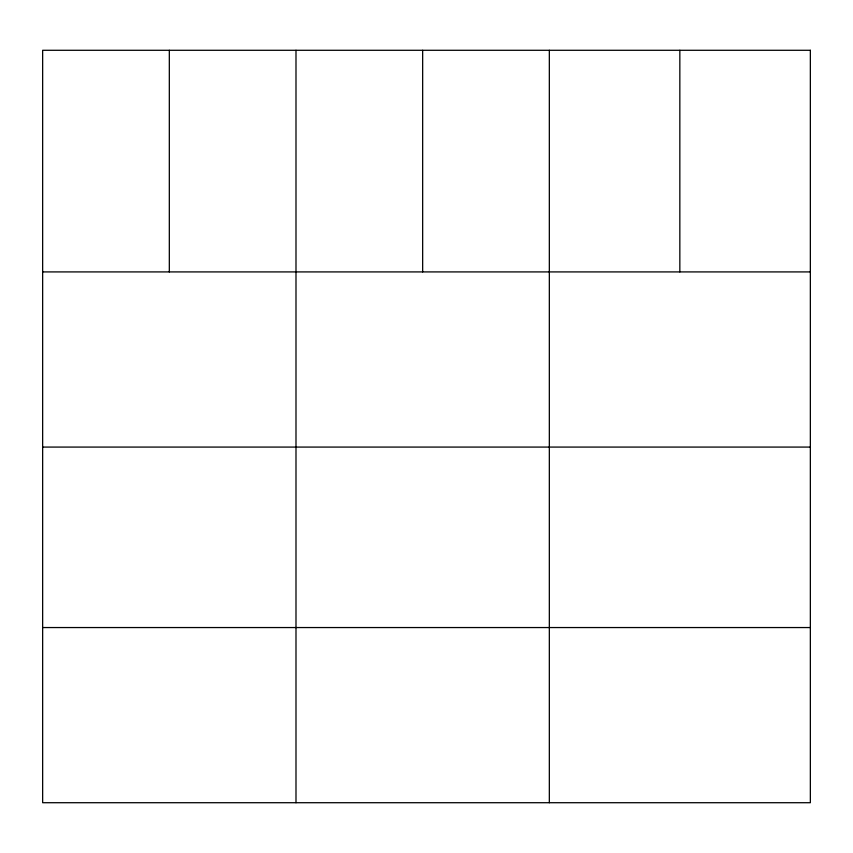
<?xml version="1.0" encoding="UTF-8"?>
<svg xmlns="http://www.w3.org/2000/svg" width="853" height="853" viewBox="0 0 853 853"><rect width="100%" height="100%" fill="white"/><g stroke="black" fill="none" stroke-linecap="round" stroke-linejoin="round"><path stroke-width="1.28" d="M42.65 271.915L810.35 271.915M42.65 447.079L810.35 447.079M42.65 627.552L810.35 627.552M679.841 50.284L679.841 271.915M549.332 50.284L549.332 802.716M422.661 50.284L422.661 271.915M295.991 50.284L295.991 802.716M169.321 50.284L169.321 271.915M810.35 50.284L42.65 50.284L42.65 802.716L810.35 802.716L810.35 50.284"/></g></svg>
